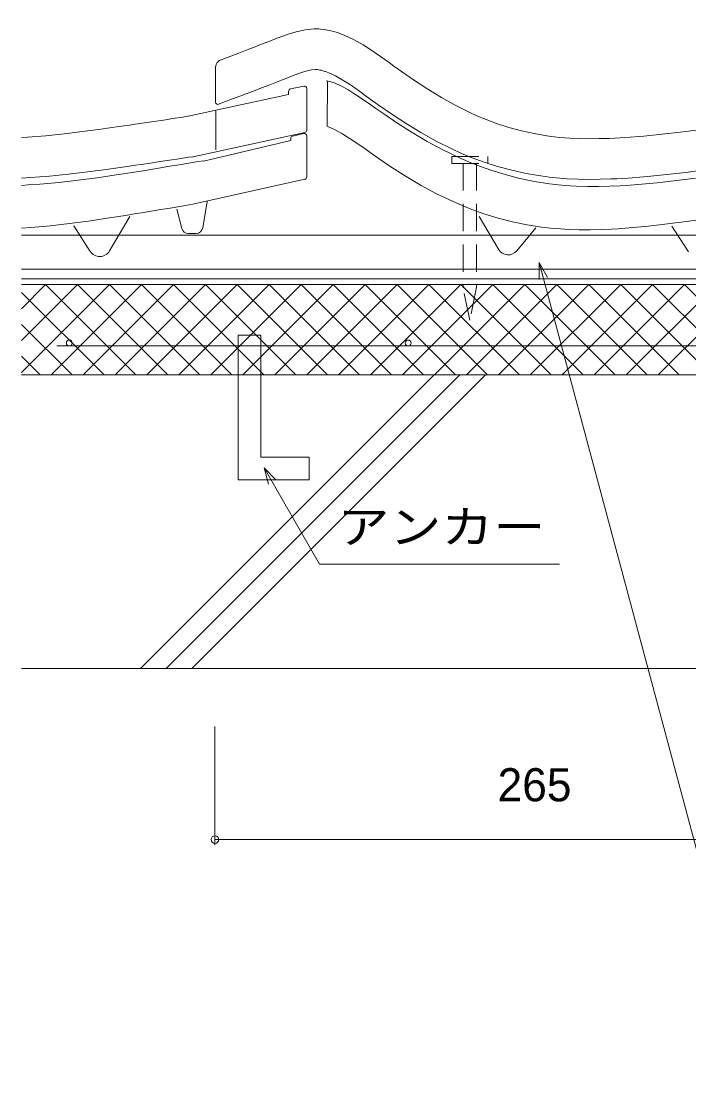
# Model space of a CAD drawing. Units: millimetres, scale not verified. Extents: x -642 to 771, y -427 to 427.
# Drawn here: x -641.5 to -346.2, y -426.9 to 48.7 of the extents above; entities that cross this region are included whole.
import ezdxf
from ezdxf.enums import TextEntityAlignment as Align

# ---------------------------------------------------------------- set-up
doc = ezdxf.new("R2010")
doc.units = ezdxf.units.MM
doc.header["$LTSCALE"] = 10
doc.linetypes.add('DASHED1', pattern=[1.8, 1.2, -0.6])
doc.linetypes.add('DASHED3', pattern=[4, 3, -1])
for name, color, linetype, lineweight in [('0-0_LAYER001', 4, 'Continuous', 18), ('0-1_LAYER003', 7, 'Continuous', 18), ('0-2_LAYER004', 2, 'Continuous', 18), ('0-4_LAYER007', 2, 'Continuous', 18)]:
    doc.layers.add(name, color=color, linetype=linetype, lineweight=lineweight)
doc.styles.add('2', font='')
doc.styles.get('2').set_extended_font_data('2')

msp = doc.modelspace()

# ---------------------------------------------------------------- linework, layer by layer
at = {"layer": '0-0_LAYER001'}
for p, q in [((-555.63, 13.03), (-555.63, 28.75)), ((-553.6, 31.6), (-553.17, 31.76)), ((-516.48, 20.1), (-522.48, 18.86)), ((-515.28, 19.12), (-515.28, 0.55)), ((-506.44, 22.47), (-506.4, 22.46)), ((-506.4, 22.46), (-505.82, 22.34)), ((-506.08, 22.37), (-506.25, 2.2)), ((-505.82, 22.34), (-505.16, 22.18)), ((-505.16, 22.18), (-504.37, 21.95)), ((-504.37, 21.95), (-504.19, 21.89)), ((-504.19, 21.89), (-502.73, 21.36)), ((-502.73, 21.36), (-499.9, 20.09)), ((-499.9, 20.09), (-497.03, 18.54)), ((-567.73, 6.77), (-523.28, 16.42)), ((-554.28, 12.09), (-548.1, 14.43)), ((-523.28, 17.88), (-523.28, 16.42)), ((-497.03, 18.54), (-493.91, 16.61)), ((-493.91, 16.61), (-490.54, 14.35)), ((-490.54, 14.35), (-486.92, 11.81)), ((-486.92, 11.81), (-484.69, 10.23)), ((-484.69, 10.23), (-481.15, 7.77)), ((-555.46, -8.11), (-555.46, 9.09)), ((-481.15, 7.77), (-474.96, 3.61)), ((-506.41, 2.33), (-505.66, 2.06)), ((-505.66, 2.06), (-502.69, 0.73)), ((-502.69, 0.73), (-499.71, -0.89)), ((-474.96, 3.61), (-468.55, -0.48)), ((-516.06, -0.43), (-566.2, -11.31)), ((-560.98, -13.06), (-522.31, -4.01)), ((-522.31, -3.05), (-522.31, -4.01)), ((-516.5, -0.94), (-521.53, -2.08)), ((-515.28, -20.2), (-515.28, -1.92)), ((-499.71, -0.89), (-496.51, -2.87)), ((-496.51, -2.87), (-493.1, -5.17)), ((-468.55, -0.48), (-461.92, -4.41)), ((-461.92, -4.41), (-455.02, -8.14)), ((-493.1, -5.17), (-489.45, -7.72)), ((-489.45, -7.72), (-487.22, -9.29)), ((-487.22, -9.29), (-483.7, -11.74)), ((-455.02, -8.14), (-447.95, -11.55)), ((-571.66, -14.71), (-567.47, -14.02)), ((-567.47, -14.02), (-563.28, -13.32)), ((-563.28, -13.32), (-560.85, -12.92)), ((-483.7, -11.74), (-477.55, -15.88)), ((-447.95, -11.55), (-443.59, -13.45)), ((-443.59, -13.45), (-439.9, -14.92)), ((-599.66, -19.23), (-591.46, -17.95)), ((-591.46, -17.95), (-586.72, -17.19)), ((-586.72, -17.19), (-584.27, -16.79)), ((-584.27, -16.79), (-580.06, -16.1)), ((-580.06, -16.1), (-575.86, -15.41)), ((-575.86, -15.41), (-571.66, -14.71)), ((-477.55, -15.88), (-471.19, -19.93)), ((-439.9, -14.92), (-433.74, -17.12)), ((-433.74, -17.12), (-427.37, -19.07)), ((-641.31, -23.84), (-638.51, -23.68)), ((-638.51, -23.68), (-633.45, -23.33)), ((-633.45, -23.33), (-624.89, -22.54)), ((-624.89, -22.54), (-616.38, -21.57)), ((-616.38, -21.57), (-607.97, -20.45)), ((-607.97, -20.45), (-599.66, -19.23)), ((-516.06, -21.17), (-565.64, -32.24)), ((-471.19, -19.93), (-464.61, -23.83)), ((-427.37, -19.07), (-420.91, -20.73)), ((-420.91, -20.73), (-414.36, -22.08)), ((-414.36, -22.08), (-407.85, -23.1)), ((-407.85, -23.1), (-403.92, -23.57)), ((-403.92, -23.57), (-400.87, -23.85)), ((-373.69, -23.87), (-368.62, -23.51)), ((-368.62, -23.51), (-360.06, -22.73)), ((-360.06, -22.73), (-351.55, -21.75)), ((-351.55, -21.75), (-343.14, -20.64)), ((-641.53, -23.85), (-641.31, -23.84)), ((-464.61, -23.83), (-457.79, -27.52)), ((-457.79, -27.52), (-450.8, -30.9)), ((-400.87, -23.85), (-395.91, -24.17)), ((-395.91, -24.17), (-390.94, -24.32)), ((-390.94, -24.32), (-386.04, -24.34)), ((-386.04, -24.34), (-381.21, -24.23)), ((-381.21, -24.23), (-376.49, -24.03)), ((-376.49, -24.03), (-373.69, -23.87)), ((-575.67, -33.9), (-571.48, -33.21)), ((-571.48, -33.21), (-567.29, -32.51)), ((-567.29, -32.51), (-565.67, -32.24)), ((-561.27, -42.67), (-559.34, -31.06)), ((-450.8, -30.9), (-446.5, -32.76)), ((-446.5, -32.76), (-442.88, -34.21)), ((-603.64, -38.41), (-595.45, -37.13)), ((-602.56, -52.88), (-593.62, -37.63)), ((-595.45, -37.13), (-590.72, -36.37)), ((-590.72, -36.37), (-588.27, -35.97)), ((-588.27, -35.97), (-584.07, -35.29)), ((-584.07, -35.29), (-579.87, -34.59)), ((-579.87, -34.59), (-575.67, -33.9)), ((-570.57, -42.93), (-572.82, -34.36)), ((-442.88, -34.21), (-436.79, -36.38)), ((-430.36, -52.13), (-438.9, -37.6)), ((-436.79, -36.38), (-430.51, -38.31)), ((-641.53, -42.79), (-637.29, -42.49)), ((-637.29, -42.49), (-628.78, -41.71)), ((-628.78, -41.71), (-620.3, -40.74)), ((-620.3, -40.74), (-611.93, -39.63)), ((-611.07, -53.07), (-618.39, -41.76)), ((-611.93, -39.63), (-603.64, -38.41)), ((-430.51, -38.31), (-424.14, -39.94)), ((-424.14, -39.94), (-417.69, -41.27)), ((-422.19, -52.78), (-413.89, -42.72)), ((-417.69, -41.27), (-411.26, -42.28)), ((-411.26, -42.28), (-407.39, -42.74)), ((-407.39, -42.74), (-404.4, -43.01)), ((-377.5, -43.03), (-372.47, -42.68)), ((-372.47, -42.68), (-363.95, -41.9)), ((-363.95, -41.9), (-355.48, -40.93)), ((-355.48, -40.93), (-347.1, -39.82)), ((-346.25, -53.25), (-353.57, -41.95)), ((-347.1, -39.82), (-338.82, -38.6)), ((-564.23, -45.17), (-567.65, -45.17)), ((-404.4, -43.01), (-399.5, -43.33)), ((-399.5, -43.33), (-394.59, -43.48)), ((-394.59, -43.48), (-389.74, -43.5)), ((-389.74, -43.5), (-384.96, -43.39)), ((-384.96, -43.39), (-380.27, -43.19)), ((-380.27, -43.19), (-377.5, -43.03))]:
    msp.add_line(p, q, dxfattribs=at)
at = {"layer": '0-0_LAYER001', "color": 2, "linetype": 'DASHED1'}
for p, q in [((-446.06, -14.09), (-446.06, -69.24)), ((-440.06, -14.09), (-440.06, -68.98)), ((-443.11, -83.49), (-446.06, -69.24)), ((-440.06, -68.98), (-443.11, -83.49))]:
    msp.add_line(p, q, dxfattribs=at)
at = {"layer": '0-0_LAYER001', "color": 2}
for p, q in [((-412.39, -58.07), (-313.57, -426.86)), ((-641.53, -107.78), (387.39, -107.78)), ((-555.92, -316.02), (-555.92, -263.52)), ((-555.92, -313.52), (-290.92, -313.52))]:
    msp.add_line(p, q, dxfattribs=at)
at = {"layer": '0-0_LAYER001', "color": 1}
for p, q in [((-641.53, -106.75), (-602.56, -67.78)), ((-641.53, -92.61), (-616.7, -67.78)), ((-641.53, -78.47), (-630.84, -67.78)), ((-641.53, -71.24), (-604.98, -107.78)), ((-630.84, -67.78), (-590.84, -107.78)), ((-628.42, -107.78), (-588.42, -67.78)), ((-616.7, -67.78), (-576.7, -107.78)), ((-614.27, -107.78), (-574.27, -67.78)), ((-602.56, -67.78), (-562.56, -107.78)), ((-600.13, -107.78), (-560.13, -67.78)), ((-588.42, -67.78), (-548.42, -107.78)), ((-585.99, -107.78), (-545.99, -67.78)), ((-574.27, -67.78), (-534.27, -107.78)), ((-571.85, -107.78), (-531.85, -67.78)), ((-560.13, -67.78), (-520.13, -107.78)), ((-557.71, -107.78), (-517.71, -67.78)), ((-545.99, -67.78), (-505.99, -107.78)), ((-543.56, -107.78), (-503.56, -67.78)), ((-531.85, -67.78), (-491.85, -107.78)), ((-529.42, -107.78), (-489.42, -67.78)), ((-517.71, -67.78), (-477.71, -107.78)), ((-515.28, -107.78), (-475.28, -67.78)), ((-503.56, -67.78), (-463.56, -107.78)), ((-501.14, -107.78), (-461.14, -67.78)), ((-489.42, -67.78), (-449.42, -107.78)), ((-487, -107.78), (-447, -67.78)), ((-475.28, -67.78), (-435.28, -107.78)), ((-472.85, -107.78), (-432.85, -67.78)), ((-461.14, -67.78), (-421.14, -107.78)), ((-458.71, -107.78), (-418.71, -67.78)), ((-447, -67.78), (-407, -107.78)), ((-444.57, -107.78), (-404.57, -67.78)), ((-432.85, -67.78), (-392.85, -107.78)), ((-430.43, -107.78), (-390.43, -67.78)), ((-418.71, -67.78), (-378.71, -107.78)), ((-416.28, -107.78), (-376.28, -67.78)), ((-404.57, -67.78), (-364.57, -107.78)), ((-402.14, -107.78), (-362.14, -67.78)), ((-390.43, -67.78), (-350.43, -107.78)), ((-388, -107.78), (-348, -67.78)), ((-376.28, -67.78), (-336.28, -107.78)), ((-373.86, -107.78), (-333.86, -67.78)), ((-362.14, -67.78), (-322.14, -107.78)), ((-359.72, -107.78), (-319.72, -67.78)), ((-348, -67.78), (-308, -107.78)), ((-641.53, -85.38), (-619.13, -107.78)), ((-641.53, -99.52), (-633.27, -107.78))]:
    msp.add_line(p, q, dxfattribs=at)
at = {"layer": '0-0_LAYER001'}
for points in [[(-553.17, 31.76), (-552.36, 32.07), (-548.81, 33.41), (-545.25, 34.76), (-541.68, 36.12), (-538.1, 37.51), (-534.49, 38.92), (-532.39, 39.75), (-530.31, 40.58), (-526.7, 41.98), (-523.07, 43.27), (-519.41, 44.33), (-515.73, 45.09), (-512.02, 45.43), (-509.86, 45.4), (-509.02, 45.34), (-507.55, 45.17), (-506.09, 44.92), (-504.64, 44.61), (-503.19, 44.23), (-501.77, 43.79), (-500.95, 43.52), (-498.45, 42.57), (-494.29, 40.64), (-490.29, 38.39), (-486.4, 35.91), (-482.59, 33.27), (-478.83, 30.55), (-476.64, 28.97), (-473.31, 26.58), (-467.52, 22.57), (-461.65, 18.71), (-455.67, 15.06), (-449.58, 11.64), (-443.33, 8.52), (-439.63, 6.85), (-436.58, 5.58), (-431.21, 3.58), (-425.76, 1.83), (-420.22, 0.33)], [(-548.07, 14.45), (-546.01, 15.23), (-542.44, 16.57), (-538.85, 17.94), (-535.23, 19.32), (-531.57, 20.73), (-527.89, 22.17), (-525.74, 23.03), (-523.72, 23.83), (-520.44, 25.1), (-517.55, 26.13), (-515.08, 26.85), (-513.09, 27.25), (-511.31, 27.42), (-510.63, 27.41), (-510.71, 27.41), (-510.09, 27.34), (-509.5, 27.24), (-508.83, 27.1), (-508.1, 26.91), (-507.25, 26.65), (-507.01, 26.57), (-505.45, 25.97), (-502.5, 24.6), (-499.54, 22.94), (-496.37, 20.92), (-492.99, 18.58), (-489.38, 15.97), (-487.17, 14.37), (-483.68, 11.87), (-477.59, 7.65), (-471.29, 3.51), (-464.77, -0.48), (-458, -4.27), (-451.06, -7.74), (-446.78, -9.67), (-443.18, -11.16), (-437.12, -13.43), (-430.87, -15.44), (-424.53, -17.16)], [(-641.53, -2.62), (-638.92, -2.47), (-630.79, -1.84), (-622.66, -1.03), (-614.56, -0.06), (-606.47, 1.01), (-598.38, 2.16), (-593.7, 2.85), (-591.26, 3.21), (-587.07, 3.83), (-582.87, 4.46), (-578.67, 5.1), (-574.48, 5.73), (-570.29, 6.37), (-567.85, 6.74)], [(-420.22, 0.33), (-414.63, -0.91), (-408.98, -1.88), (-405.69, -2.31), (-403.17, -2.58), (-398.82, -2.92), (-394.46, -3.12), (-390.09, -3.2), (-385.73, -3.16), (-381.36, -3.03), (-378.83, -2.92), (-374.1, -2.65), (-365.96, -2.02), (-357.84, -1.21), (-349.74, -0.25), (-341.64, 0.82)], [(-641.53, -20.65), (-637.72, -20.43), (-629.19, -19.77), (-620.71, -18.92), (-612.32, -17.92), (-604.02, -16.82), (-595.81, -15.66), (-591.07, -14.96), (-588.62, -14.6), (-584.4, -13.97), (-580.19, -13.34), (-575.98, -12.7), (-571.78, -12.06), (-567.58, -11.43), (-565.96, -11.18)], [(-424.53, -17.16), (-418.09, -18.58), (-411.68, -19.68), (-407.82, -20.19), (-404.82, -20.51), (-399.93, -20.89), (-395.02, -21.11), (-390.18, -21.2), (-385.39, -21.16), (-380.7, -21.02), (-377.93, -20.9), (-372.9, -20.62), (-364.37, -19.95), (-355.88, -19.1), (-347.49, -18.11), (-339.19, -17.01)]]:
    msp.add_lwpolyline(points, dxfattribs=at)
at = {"layer": '0-0_LAYER001', "color": 2, "linetype": 'DASHED1'}
for points in [[(-451.06, -11.09), (-435.06, -11.09), (-435.06, -14.09)], [(-451.06, -11.09), (-451.06, -14.09), (-435.06, -14.09)]]:
    msp.add_lwpolyline(points, dxfattribs=at)
at = {"layer": '0-0_LAYER001', "color": 2}
msp.add_lwpolyline([(-412.39, -65.57), (-412.39, -58.07), (-408.64, -64.57)], dxfattribs=at)
msp.add_circle((-555.92, -313.52), 1.7, dxfattribs=at)
at = {"layer": '0-0_LAYER001'}
for centre, radius, start, end in [((-552.52, 28.8), 3, 110.949, 178.7), ((-516.28, 19.12), 1, 0, 101.7331), ((-522.28, 17.88), 1, 101.7331, 180), ((-554.63, 13.03), 1, 180, 290.7317), ((-516.28, 0.55), 1, 282.245, 0), ((-521.31, -3.05), 1, 102.7244, 180), ((-516.28, -1.92), 1, 0, 102.7244), ((-516.28, -20.2), 1, 282.583, 0), ((-564.23, -42.17), 3, 270, 350.5377), ((-567.67, -42.17), 3, 194.6764, 270), ((-426.05, -49.6), 5, 210.4258, 320.47), ((-606.87, -50.35), 5, 212.9399, 329.6172)]:
    msp.add_arc(centre, radius, start, end, dxfattribs=at)
at = {"layer": '0-1_LAYER003'}
for p, q in [((-412.39, -58.07), (-412.39, -65.57)), ((-412.39, -58.07), (-408.64, -64.57)), ((-313.57, -426.86), (-412.39, -58.07)), ((385.07, -65.28), (-641.53, -65.28)), ((-641.53, -67.78), (387.39, -67.78)), ((-545.6, -90.19), (-537.73, -90.19)), ((-458.78, -107.78), (-588.78, -237.78)), ((-447.47, -107.78), (-577.47, -237.78)), ((-436.15, -107.78), (-566.15, -237.78)), ((-534.17, -148.95), (-532.23, -156.19)), ((-534.17, -148.95), (-528.91, -154.21)), ((-509.54, -191.61), (-434.39, -191.61)), ((-641.53, -237.78), (387.39, -237.78)), ((-555.92, -315.22), (-555.92, -263.52)), ((-555.92, -313.52), (279.08, -313.52))]:
    msp.add_line(p, q, dxfattribs=at)
for points in [[(387.39, 265.46), (387.39, -107.78), (-641.53, -107.78)], [(-641.53, -60.94), (240.2, -60.94), (240.2, -45.94), (-641.53, -45.94)], [(-540.11, -90.19), (-535.6, -90.19), (-535.6, -144.21), (-514.23, -144.21), (-514.23, -154.21), (-545.6, -154.21), (-545.6, -90.19)], [(-534.17, -148.95), (-509.54, -191.61), (-449.54, -191.61)]]:
    msp.add_lwpolyline(points, dxfattribs=at)
at = {"layer": '0-2_LAYER004'}
for p, q in [((-641.53, -45.94), (240.2, -45.94)), ((-641.53, -60.94), (240.2, -60.94)), ((387.39, -67.78), (-641.53, -67.78))]:
    msp.add_line(p, q, dxfattribs=at)
at = {"layer": '0-2_LAYER004', "linetype": 'DASHED3'}
msp.add_line((385.07, -65.28), (-641.53, -65.28), dxfattribs=at)
at = {"layer": '0-2_LAYER004', "linetype": 'DASHED1'}
for p, q in [((-535.6, -90.19), (-545.6, -90.19)), ((-545.6, -90.19), (-545.6, -154.21)), ((-535.6, -90.19), (-535.6, -144.21)), ((-535.6, -144.21), (-514.23, -144.21)), ((-514.23, -144.21), (-514.23, -154.21)), ((-545.6, -154.21), (-514.23, -154.21))]:
    msp.add_line(p, q, dxfattribs=at)
at = {"layer": '0-2_LAYER004', "color": 3}
msp.add_line((-625.84, -94.87), (364.31, -94.87), dxfattribs=at)
at = {"layer": '0-2_LAYER004', "color": 7}
msp.add_line((-434.39, -191.61), (-403.37, -191.61), dxfattribs=at)
at = {"layer": '0-2_LAYER004'}
for points in [[(-532.23, -156.19), (-534.17, -148.95), (-528.87, -154.25)], [(-534.17, -148.95), (-509.54, -191.61), (-449.54, -191.61)]]:
    msp.add_lwpolyline(points, dxfattribs=at)
at = {"layer": '0-2_LAYER004', "color": 3}
for centre in [(-620.37, -93.64), (-470.37, -93.64)]:
    msp.add_circle(centre, 1.3, dxfattribs=at)
at = {"layer": '0-4_LAYER007'}
for p, q in [((-458.78, -107.78), (-588.78, -237.78)), ((-447.47, -107.78), (-577.47, -237.78)), ((-436.15, -107.78), (-566.15, -237.78)), ((-641.53, -237.78), (387.39, -237.78))]:
    msp.add_line(p, q, dxfattribs=at)

# ---------------------------------------------------------------- texts
at = {"layer": '0-0_LAYER001', "color": 7, "style": '2'}
msp.add_text('265', height=14.66, dxfattribs=at).set_placement((-430.76, -300.98), align=Align.BOTTOM_LEFT)
at = {"layer": '0-1_LAYER003', "style": '2', "width": 1.15}
msp.add_text('アンカー', height=14.66, dxfattribs=at).set_placement((-501.65, -186.77), align=Align.BOTTOM_LEFT)

doc.saveas('drawing.dxf')
